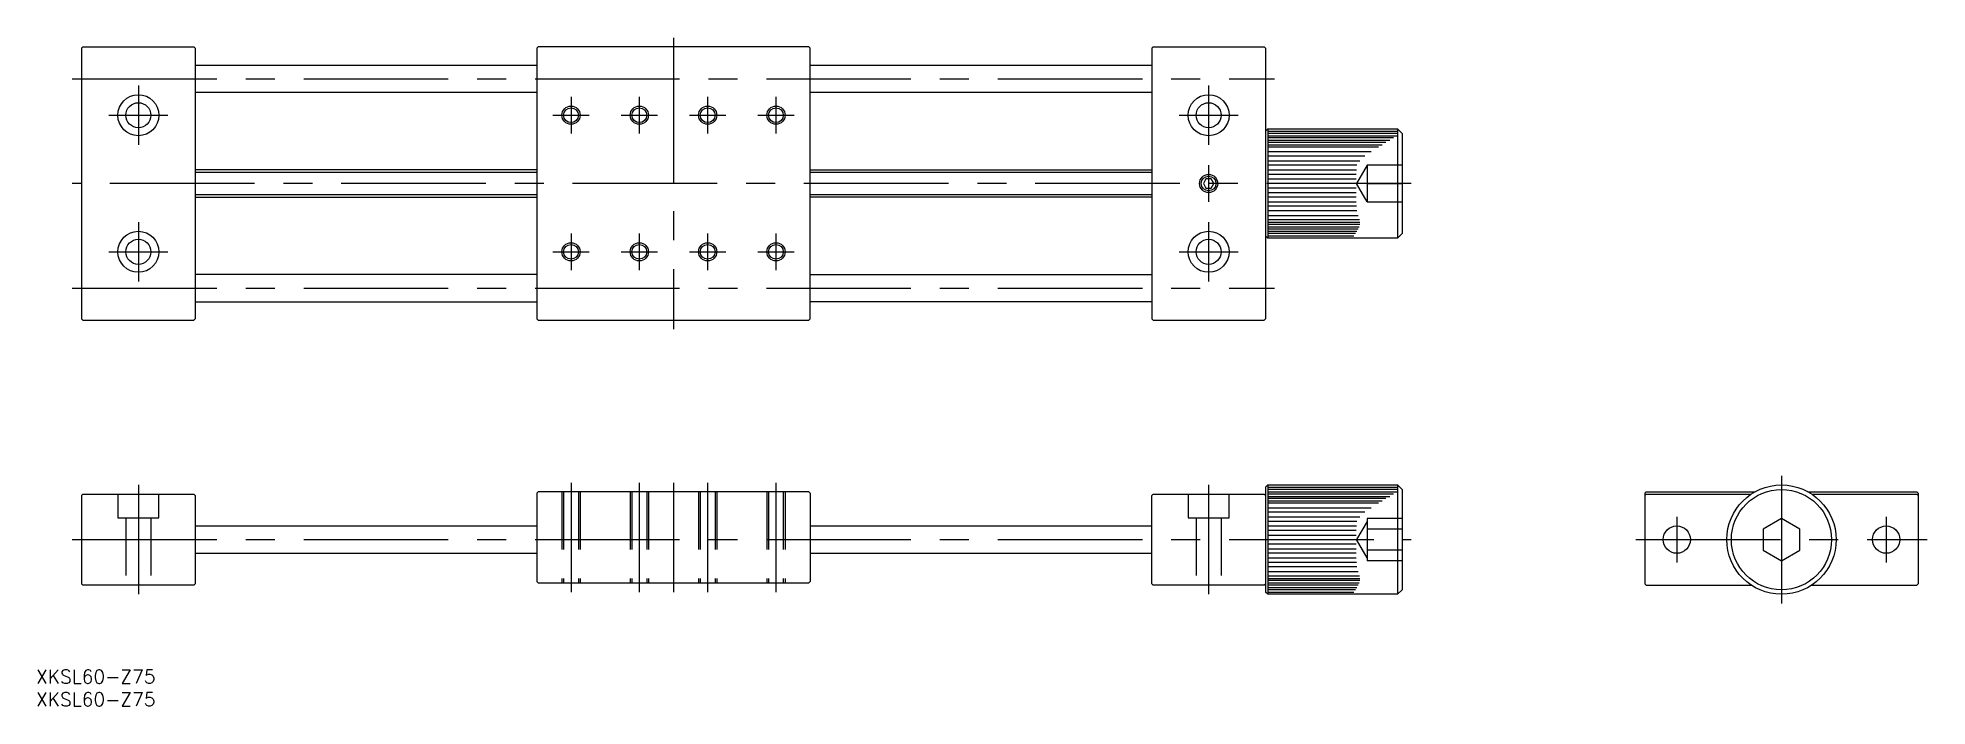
# Model space of a CAD drawing. Extents: x -383 to 32, y -37 to 110.
import ezdxf

# ---------------------------------------------------------------- set-up
doc = ezdxf.new("R2010")
doc.units = 0
doc.linetypes.add('CENTER', pattern=[50.8, 31.75, -6.35, 6.35, -6.35])
doc.linetypes.add('DASHED', pattern=[19.05, 12.7, -6.35])
doc.layers.get('0').update_dxf_attribs({"linetype": 'CONTINUOUS'})
doc.layers.add('CENTER', color=1, linetype='CONTINUOUS')
doc.styles.get("Standard").update_dxf_attribs({"font": 'txt.shx', "height": 3, "bigfont": 'bigfont.shx'})

# ---------------------------------------------------------------- blocks, each defined once
blk = doc.blocks.new('*U2')
at = {"color": 7, "linetype": 'CONTINUOUS'}
blk.add_text('XKSL60-Z75', height=3, dxfattribs=at).set_placement((-383.26, -36.58))
blk = doc.blocks.new('*U3')
at = {"color": 7, "linetype": 'CONTINUOUS'}
blk.add_text('XKSL60-Z75', height=3, dxfattribs=at).set_placement((-383.26, -31.58))

msp = doc.modelspace()

# ---------------------------------------------------------------- linework, layer by layer
at = {"color": 7, "linetype": 'CONTINUOUS'}
for p, q in [((-372.99, 108.21), (-373.29, 107.91)), ((-373.29, 107.91), (-373.29, 48.51)), ((-372.99, 108.21), (-348.59, 108.21)), ((-348.59, 108.21), (-348.29, 107.91)), ((-348.29, 107.91), (-348.29, 48.51)), ((-273.29, 107.91), (-272.99, 108.21)), ((-273.29, 107.91), (-273.29, 48.51)), ((-213.59, 108.21), (-272.99, 108.21)), ((-213.59, 108.21), (-213.29, 107.91)), ((-213.29, 48.51), (-213.29, 107.91)), ((-137.99, 108.21), (-138.29, 107.91)), ((-138.29, 107.91), (-138.29, 48.51)), ((-137.99, 108.21), (-113.59, 108.21)), ((-113.59, 108.21), (-113.29, 107.91)), ((-113.29, 107.91), (-113.29, 48.51)), ((-348.29, 104.21), (-273.29, 104.21)), ((-213.29, 104.21), (-138.29, 104.21)), ((-273.29, 98.21), (-348.29, 98.21)), ((-138.29, 98.21), (-213.29, 98.21)), ((-112.79, 90.21), (-113.29, 89.71)), ((-113.29, 89.71), (-113.29, 66.71)), ((-112.79, 90.21), (-84.29, 90.21)), ((-112.79, 90.21), (-112.79, 66.21)), ((-112.79, 89.71), (-84.29, 89.71)), ((-84.29, 89.21), (-112.79, 89.21)), ((-112.79, 88.71), (-84.29, 88.71)), ((-85.16, 88.21), (-112.79, 88.21)), ((-112.79, 87.71), (-86.02, 87.71)), ((-86.87, 87.21), (-112.79, 87.21)), ((-84.29, 90.21), (-84.29, 66.21)), ((-83.29, 89.21), (-84.29, 90.21)), ((-83.29, 89.21), (-83.29, 67.21)), ((-112.79, 86.71), (-87.7, 86.71)), ((-88.52, 86.21), (-112.79, 86.21)), ((-112.79, 85.21), (-90.07, 85.21)), ((-91.49, 84.21), (-112.79, 84.21)), ((-112.79, 83.21), (-92.59, 83.21)), ((-273.29, 81.21), (-348.29, 81.21)), ((-213.29, 81.21), (-138.29, 81.21)), ((-126.37, 79.21), (-126.94, 78.21)), ((-125.21, 79.21), (-126.37, 79.21)), ((-124.63, 78.21), (-125.21, 79.21)), ((-93.23, 82.21), (-112.79, 82.21)), ((-112.79, 81.21), (-93.33, 81.21)), ((-93.38, 80.21), (-112.79, 80.21)), ((-112.79, 79.21), (-93.41, 79.21)), ((-348.29, 75.21), (-273.29, 75.21)), ((-138.29, 75.21), (-213.29, 75.21)), ((-126.94, 78.21), (-126.37, 77.21)), ((-126.37, 77.21), (-125.21, 77.21)), ((-125.21, 77.21), (-124.63, 78.21)), ((-93.42, 77.21), (-112.79, 77.21)), ((-112.79, 76.21), (-93.42, 76.21)), ((-93.4, 75.21), (-112.79, 75.21)), ((-112.79, 74.21), (-93.38, 74.21)), ((-93.33, 73.21), (-112.79, 73.21)), ((-93.21, 72.21), (-112.79, 72.21)), ((-112.79, 71.21), (-92.95, 71.21)), ((-112.79, 66.21), (-113.29, 66.71)), ((-92.66, 70.21), (-112.79, 70.21)), ((-112.79, 69.71), (-92.58, 69.71)), ((-92.59, 69.21), (-112.79, 69.21)), ((-112.79, 68.71), (-92.72, 68.71)), ((-92.93, 68.21), (-112.79, 68.21)), ((-112.79, 67.71), (-93.21, 67.71)), ((-93.55, 67.21), (-112.79, 67.21)), ((-112.79, 66.71), (-93.91, 66.71)), ((-84.29, 66.21), (-83.29, 67.21)), ((-84.29, 66.21), (-112.79, 66.21)), ((-273.29, 58.21), (-348.29, 58.21)), ((-213.29, 58.21), (-138.29, 58.21)), ((-348.29, 52.21), (-273.29, 52.21)), ((-138.29, 52.21), (-213.29, 52.21)), ((-372.99, 48.21), (-373.29, 48.51)), ((-372.99, 48.21), (-348.59, 48.21)), ((-348.59, 48.21), (-348.29, 48.51)), ((-272.99, 48.21), (-273.29, 48.51)), ((-272.99, 48.21), (-213.59, 48.21)), ((-213.59, 48.21), (-213.29, 48.51)), ((-137.99, 48.21), (-138.29, 48.51)), ((-137.99, 48.21), (-113.59, 48.21)), ((-113.59, 48.21), (-113.29, 48.51)), ((-373.29, 9.7), (-372.99, 10)), ((-373.29, 9.7), (-373.29, -9.7)), ((-372.99, 10), (-348.59, 10)), ((-348.59, 10), (-348.29, 9.7)), ((-348.29, 9.7), (-348.29, -9.7)), ((-273.29, 10.2), (-272.99, 10.5)), ((-273.29, 10.2), (-273.29, -9.2)), ((-213.59, 10.5), (-272.99, 10.5)), ((-262.99, 10.5), (-269.93, 10.5)), ((-213.59, 10.5), (-213.29, 10.2)), ((-213.29, 10.2), (-213.29, -9.2)), ((-138.29, 9.7), (-137.99, 10)), ((-138.29, -9.7), (-138.29, 9.7)), ((-137.99, 10), (-113.59, 10)), ((-113.29, 9.7), (-113.59, 10)), ((-112.79, 12), (-113.29, 11.5)), ((-113.29, 11.5), (-113.29, -11.5)), ((-113.29, 9.7), (-113.29, -9.7)), ((-112.79, 12), (-84.29, 12)), ((-112.79, 12), (-112.79, -12)), ((-112.79, 11.5), (-84.29, 11.5)), ((-84.29, 11), (-112.79, 11)), ((-112.79, 10.5), (-84.29, 10.5)), ((-85.16, 10), (-112.79, 10)), ((-112.79, 9.5), (-86.02, 9.5)), ((-86.87, 9), (-112.79, 9)), ((-112.79, 8.5), (-87.7, 8.5)), ((-84.29, 12), (-84.29, -12)), ((-83.29, 11), (-84.29, 12)), ((-83.29, 11), (-83.29, -11)), ((-29.7, 10.5), (-30, 10.2)), ((-30, 10.2), (-30, -9.7)), ((-29.7, 10), (-30, 9.7)), ((-29.7, 10.5), (-5.81, 10.5)), ((-29.7, 10), (-6.63, 10)), ((5.81, 10.5), (29.7, 10.5)), ((6.63, 10), (29.7, 10)), ((29.7, 10.5), (30, 10.2)), ((29.7, 10), (30, 9.7)), ((30, 10.2), (30, -9.7)), ((-88.52, 8), (-112.79, 8)), ((-112.79, 7), (-90.07, 7)), ((-91.49, 6), (-112.79, 6)), ((-112.79, 5), (-92.59, 5)), ((0, 4.62), (-4, 2.31)), ((4, 2.31), (0, 4.62)), ((-348.29, 3), (-273.29, 3)), ((-213.29, 3), (-138.29, 3)), ((-93.23, 4), (-112.79, 4)), ((-112.79, 3), (-93.33, 3)), ((-93.38, 2), (-112.79, 2)), ((-112.79, 1), (-93.41, 1)), ((-4, 2.31), (-4, -2.31)), ((4, -2.31), (4, 2.31)), ((-348.29, -3), (-273.29, -3)), ((-213.29, -3), (-138.29, -3)), ((-93.42, -1), (-112.79, -1)), ((-112.79, -2), (-93.42, -2)), ((-93.4, -3), (-112.79, -3)), ((-112.79, -4), (-93.38, -4)), ((-4, -2.31), (0, -4.62)), ((0, -4.62), (4, -2.31)), ((-93.33, -5), (-112.79, -5)), ((-93.21, -6), (-112.79, -6)), ((-112.79, -7), (-92.95, -7)), ((-92.66, -8), (-112.79, -8)), ((-372.99, -10), (-373.29, -9.7)), ((-348.59, -10), (-372.99, -10)), ((-348.59, -10), (-348.29, -9.7)), ((-272.99, -9.5), (-273.29, -9.2)), ((-272.99, -9.5), (-213.59, -9.5)), ((-213.59, -9.5), (-213.29, -9.2)), ((-137.99, -10), (-138.29, -9.7)), ((-113.59, -10), (-137.99, -10)), ((-113.59, -10), (-113.29, -9.7)), ((-112.79, -12), (-113.29, -11.5)), ((-112.79, -8.5), (-92.58, -8.5)), ((-92.59, -9), (-112.79, -9)), ((-112.79, -9.5), (-92.72, -9.5)), ((-92.93, -10), (-112.79, -10)), ((-112.79, -10.5), (-93.21, -10.5)), ((-93.55, -11), (-112.79, -11)), ((-112.79, -11.5), (-93.91, -11.5)), ((-84.29, -12), (-112.79, -12)), ((-84.29, -12), (-83.29, -11)), ((-29.7, -10), (-30, -9.7)), ((-29.7, -10), (-6.63, -10)), ((6.63, -10), (29.7, -10)), ((29.7, -10), (30, -9.7))]:
    msp.add_line(p, q, dxfattribs=at)
at = {"color": 3, "linetype": 'CONTINUOUS'}
for p, q in [((-348.29, 80.67), (-273.29, 80.67)), ((-213.29, 80.67), (-138.29, 80.67)), ((-273.29, 75.75), (-348.29, 75.75)), ((-138.29, 75.75), (-213.29, 75.75))]:
    msp.add_line(p, q, dxfattribs=at)
at = {"color": 3, "linetype": 'DASHED'}
for p, q in [((-90.99, 82.21), (-93.3, 78.21)), ((-83.29, 82.21), (-90.99, 82.21)), ((-90.99, 82.21), (-90.99, 74.21)), ((-90.99, 74.21), (-93.3, 78.21)), ((-90.99, 78.21), (-83.29, 78.21)), ((-90.99, 74.21), (-83.29, 74.21)), ((-365.29, 10), (-365.29, 4.8)), ((-356.29, 4.8), (-356.29, 10)), ((-267.79, 10.5), (-267.79, -9.5)), ((-267.41, 10.5), (-267.41, -9.5)), ((-264.17, 10.5), (-264.17, -9.5)), ((-263.79, 10.5), (-263.79, -9.5)), ((-252.79, 10.5), (-252.79, -9.5)), ((-252.41, 10.5), (-252.41, -9.5)), ((-249.17, 10.5), (-249.17, -9.5)), ((-248.79, 10.5), (-248.79, -9.5)), ((-237.79, 10.5), (-237.79, -9.5)), ((-237.41, 10.5), (-237.41, -9.5)), ((-234.17, 10.5), (-234.17, -9.5)), ((-233.79, 10.5), (-233.79, -9.5)), ((-222.79, 10.5), (-222.79, -9.5)), ((-222.41, 10.5), (-222.41, -9.5)), ((-219.17, 10.5), (-219.17, -9.5)), ((-218.79, 10.5), (-218.79, -9.5)), ((-130.29, 10), (-130.29, 4.8)), ((-121.29, 4.8), (-121.29, 10)), ((-365.29, 4.8), (-356.29, 4.8)), ((-363.54, 4.8), (-363.54, -10)), ((-358.04, 4.8), (-358.04, -10)), ((-130.29, 4.8), (-121.29, 4.8)), ((-128.54, 4.8), (-128.54, -10)), ((-123.04, 4.8), (-123.04, -10)), ((-90.99, 4.62), (-90.99, -4.62)), ((-83.29, 4.62), (-90.99, 4.62)), ((-90.99, 4), (-93.3, 0)), ((-83.29, 2.31), (-90.99, 2.31)), ((-90.99, -4), (-93.3, 0)), ((-83.29, -2.31), (-90.99, -2.31)), ((-83.29, -4.62), (-90.99, -4.62))]:
    msp.add_line(p, q, dxfattribs=at)
at = {"color": 7, "linetype": 'CONTINUOUS'}
for centre, radius in [((-360.79, 93.21), 4.5), ((-360.79, 93.21), 2.75), ((-125.79, 93.21), 4.5), ((-125.79, 93.21), 2.75), ((-265.79, 93.21), 1.62), ((-250.79, 93.21), 1.62), ((-235.79, 93.21), 1.62), ((-220.79, 93.21), 1.62), ((-125.79, 78.21), 1.62), ((-360.79, 63.21), 4.5), ((-125.79, 63.21), 4.5), ((-360.79, 63.21), 2.75), ((-265.79, 63.21), 1.62), ((-250.79, 63.21), 1.62), ((-235.79, 63.21), 1.62), ((-220.79, 63.21), 1.62), ((-125.79, 63.21), 2.75), ((0, 0), 12), ((0, 0), 11), ((-23, 0), 3), ((23, 0), 3)]:
    msp.add_circle(centre, radius, dxfattribs=at)
at = {"color": 3, "linetype": 'CONTINUOUS'}
for centre in [(-265.79, 93.21), (-250.79, 93.21), (-235.79, 93.21), (-220.79, 93.21), (-125.79, 78.21), (-265.79, 63.21), (-250.79, 63.21), (-235.79, 63.21), (-220.79, 63.21)]:
    msp.add_circle(centre, 2, dxfattribs=at)
at = {"layer": 'CENTER', "color": 1, "linetype": 'CENTER'}
for p, q in [((-243.29, 110.21), (-243.29, 46.21)), ((-375.29, 101.21), (-111.29, 101.21)), ((-360.79, 99.71), (-360.79, 86.71)), ((-125.79, 99.71), (-125.79, 86.71)), ((-265.79, 97.21), (-265.79, 89.21)), ((-250.79, 97.21), (-250.79, 89.21)), ((-235.79, 97.21), (-235.79, 89.21)), ((-220.79, 97.21), (-220.79, 89.21)), ((-367.29, 93.21), (-354.29, 93.21)), ((-269.79, 93.21), (-261.79, 93.21)), ((-254.79, 93.21), (-246.79, 93.21)), ((-239.79, 93.21), (-231.79, 93.21)), ((-224.79, 93.21), (-216.79, 93.21)), ((-132.29, 93.21), (-119.29, 93.21)), ((-125.79, 82.21), (-125.79, 74.21)), ((-81.29, 78.21), (-375.29, 78.21)), ((-360.79, 69.71), (-360.79, 56.71)), ((-265.79, 67.21), (-265.79, 59.21)), ((-250.79, 67.21), (-250.79, 59.21)), ((-235.79, 67.21), (-235.79, 59.21)), ((-220.79, 67.21), (-220.79, 59.21)), ((-125.79, 69.71), (-125.79, 56.71)), ((-367.29, 63.21), (-354.29, 63.21)), ((-269.79, 63.21), (-261.79, 63.21)), ((-254.79, 63.21), (-246.79, 63.21)), ((-239.79, 63.21), (-231.79, 63.21)), ((-224.79, 63.21), (-216.79, 63.21)), ((-132.29, 63.21), (-119.29, 63.21)), ((-375.29, 55.21), (-111.29, 55.21)), ((-265.79, 12.5), (-265.79, -11.5)), ((-250.79, 12.5), (-250.79, -11.5)), ((-243.29, 12.5), (-243.29, -11.5)), ((-235.79, 12.5), (-235.79, -11.5)), ((-220.79, 12.5), (-220.79, -11.5)), ((0, 14), (0, -14)), ((-360.79, 12), (-360.79, -12)), ((-125.79, 12), (-125.79, -12)), ((-23, 5), (-23, -5)), ((23, 5), (23, -5)), ((-375.29, 0), (-81.29, 0)), ((-32, 0), (32, 0))]:
    msp.add_line(p, q, dxfattribs=at)

# ---------------------------------------------------------------- block references
at = {"color": 7, "linetype": 'CONTINUOUS'}
for name in ['*U3', '*U2']:
    msp.add_blockref(name, (0, 0), dxfattribs=at)

doc.saveas('drawing.dxf')
